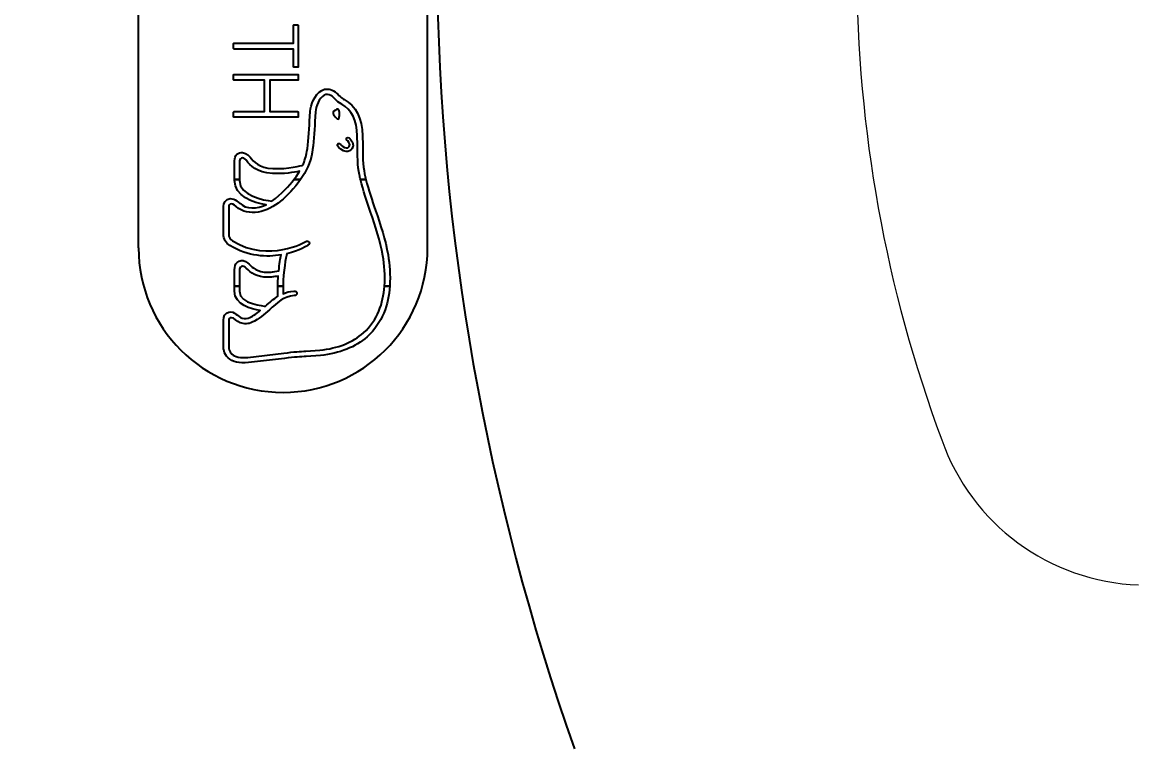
# Model space of a CAD drawing. Extents: x -1507 to 1094, y -378 to 1940.
# Drawn here: x -974 to -896.7, y 1252.3 to 1302.6 of the extents above; entities that cross this region are included whole.
import ezdxf
from ezdxf.lldxf.tags import DXFTag

# ---------------------------------------------------------------- set-up
doc = ezdxf.new("R2010")
doc.units = 0
doc.header["$LTSCALE"] = 3
doc.header["$MEASUREMENT"] = 0
doc.layers.get('0').update_dxf_attribs({"linetype": 'CONTINUOUS'})
doc.layers.get('DEFPOINTS').update_dxf_attribs({"linetype": 'CONTINUOUS'})
doc.layers.add('3', color=3, linetype='CONTINUOUS', lineweight=15)
doc.layers.add('THIN', color=8, linetype='CONTINUOUS')
doc.styles.get("Standard").update_dxf_attribs({"font": 'NanumGothic.ttf'})
tags = doc.linetypes.add('DASHED', pattern=[0.75, 0.5, -0.25]).pattern_tags.tags
tags[6:7] = [DXFTag(74, 4), DXFTag(75, 0), DXFTag(340, '0'), DXFTag(46, 1.0), DXFTag(50, 0.0), DXFTag(44, 0.0), DXFTag(45, 0.0)]
tags[4:5] = [DXFTag(74, 4), DXFTag(75, 0), DXFTag(340, '0'), DXFTag(46, 1.0), DXFTag(50, 0.0), DXFTag(44, 0.0), DXFTag(45, 0.0)]
doc.dimstyles.get("Standard").update_dxf_attribs({"dimtxt": 0.18, "dimasz": 0.18, "dimexe": 0.18, "dimexo": 0.0625, "dimgap": 0.09, "dimtad": 0, "dimtih": 1, "dimtoh": 1, "dimdec": 4, "dimzin": 0, "dimdsep": 46, "dimtxsty": 'Standard', "dimcen": 0.09, "dimadec": 0, "dimazin": 0, "dimtfac": 1, "dimtdec": 4, "dimtofl": 0, "dimtmove": 0, "dimatfit": 3, "dimfxl": 0, "dimtolj": 1, "dimtzin": 0, "dimarcsym": 0})

# ---------------------------------------------------------------- blocks, each defined once
blk = doc.blocks.new('2E12E')
at = {"layer": 'THIN', "color": 2, "linetype": 'DASHED', "ltscale": 3}
for p, q in [((6857.219, 1056.492), (6857.219, 1095.492)), ((6877.219, 1056.492), (6877.219, 1095.492))]:
    blk.add_line(p, q, dxfattribs=at)
blk.add_arc((6867.219, 1056.492), 10, 180, 0, dxfattribs=at)
at = {"layer": 'THIN', "color": 2}
for points, knots in [([(6868.276, 1069.041), (6868.276, 1069.041), (6868.276, 1071.888), (6868.276, 1071.888), (6868.276, 1071.888), (6868.275, 1071.919), (6868.253, 1071.932), (6868.241, 1071.932), (6868.241, 1071.932), (6868.241, 1071.932), (6867.968, 1071.932), (6867.968, 1071.932), (6867.968, 1071.932), (6867.955, 1071.931), (6867.962, 1071.932), (6867.958, 1071.93), (6867.958, 1071.93), (6867.955, 1071.926), (6867.948, 1071.91), (6867.949, 1071.888), (6867.949, 1071.888), (6867.949, 1071.888), (6867.949, 1070.668), (6867.949, 1070.668), (6867.949, 1070.668), (6867.949, 1070.668), (6863.845, 1070.668), (6863.845, 1070.668), (6863.845, 1070.668), (6863.811, 1070.666), (6863.799, 1070.648), (6863.799, 1070.637), (6863.799, 1070.637), (6863.799, 1070.637), (6863.799, 1070.29), (6863.799, 1070.29), (6863.799, 1070.29), (6863.799, 1070.278), (6863.815, 1070.262), (6863.845, 1070.26), (6863.845, 1070.26), (6863.845, 1070.26), (6867.949, 1070.26), (6867.949, 1070.26), (6867.949, 1070.26), (6867.949, 1070.26), (6867.949, 1069.041), (6867.949, 1069.041), (6867.949, 1069.041), (6867.955, 1068.997), (6867.957, 1069.005), (6867.968, 1069.002), (6867.968, 1069.002), (6867.968, 1069.002), (6868.241, 1069.002), (6868.241, 1069.002), (6868.241, 1069.002), (6868.269, 1069.006), (6868.27, 1069.005), (6868.276, 1069.041)], [0, 0, 0, 0, 0.066667, 0.066667, 0.066667, 0.066667, 0.133333, 0.133333, 0.133333, 0.133333, 0.2, 0.2, 0.2, 0.2, 0.266667, 0.266667, 0.266667, 0.266667, 0.333333, 0.333333, 0.333333, 0.333333, 0.4, 0.4, 0.4, 0.4, 0.466667, 0.466667, 0.466667, 0.466667, 0.533333, 0.533333, 0.533333, 0.533333, 0.6, 0.6, 0.6, 0.6, 0.666667, 0.666667, 0.666667, 0.666667, 0.733333, 0.733333, 0.733333, 0.733333, 0.8, 0.8, 0.8, 0.8, 0.866667, 0.866667, 0.866667, 0.866667, 0.933333, 0.933333, 0.933333, 0.933333, 1, 1, 1, 1]), ([(6868.276, 1065.582), (6868.276, 1065.582), (6868.276, 1065.886), (6868.276, 1065.886), (6868.276, 1065.886), (6868.276, 1065.909), (6868.254, 1065.928), (6868.228, 1065.928), (6868.228, 1065.928), (6868.228, 1065.928), (6866.299, 1065.928), (6866.299, 1065.928), (6866.299, 1065.928), (6866.299, 1065.928), (6866.299, 1068.102), (6866.299, 1068.102), (6866.299, 1068.102), (6866.299, 1068.102), (6868.228, 1068.102), (6868.228, 1068.102), (6868.228, 1068.102), (6868.253, 1068.102), (6868.276, 1068.115), (6868.276, 1068.137), (6868.276, 1068.137), (6868.276, 1068.137), (6868.276, 1068.454), (6868.276, 1068.454), (6868.276, 1068.454), (6868.276, 1068.478), (6868.254, 1068.498), (6868.228, 1068.498), (6868.228, 1068.498), (6868.228, 1068.498), (6863.845, 1068.498), (6863.845, 1068.498), (6863.845, 1068.498), (6863.82, 1068.498), (6863.799, 1068.478), (6863.799, 1068.454), (6863.799, 1068.454), (6863.799, 1068.454), (6863.799, 1068.137), (6863.799, 1068.137), (6863.799, 1068.137), (6863.799, 1068.115), (6863.82, 1068.102), (6863.845, 1068.102), (6863.845, 1068.102), (6863.845, 1068.102), (6865.932, 1068.102), (6865.932, 1068.102), (6865.932, 1068.102), (6865.932, 1068.102), (6865.932, 1065.928), (6865.932, 1065.928), (6865.932, 1065.928), (6865.932, 1065.928), (6863.845, 1065.928), (6863.845, 1065.928), (6863.845, 1065.928), (6863.82, 1065.928), (6863.799, 1065.909), (6863.799, 1065.886), (6863.799, 1065.886), (6863.799, 1065.886), (6863.799, 1065.582), (6863.799, 1065.582), (6863.799, 1065.582), (6863.799, 1065.557), (6863.82, 1065.535), (6863.845, 1065.535), (6863.845, 1065.535), (6863.845, 1065.535), (6868.228, 1065.535), (6868.228, 1065.535), (6868.228, 1065.535), (6868.254, 1065.535), (6868.276, 1065.557), (6868.276, 1065.582)], [0, 0, 0, 0, 0.05, 0.05, 0.05, 0.05, 0.1, 0.1, 0.1, 0.1, 0.15, 0.15, 0.15, 0.15, 0.2, 0.2, 0.2, 0.2, 0.25, 0.25, 0.25, 0.25, 0.3, 0.3, 0.3, 0.3, 0.35, 0.35, 0.35, 0.35, 0.4, 0.4, 0.4, 0.4, 0.45, 0.45, 0.45, 0.45, 0.5, 0.5, 0.5, 0.5, 0.55, 0.55, 0.55, 0.55, 0.6, 0.6, 0.6, 0.6, 0.65, 0.65, 0.65, 0.65, 0.7, 0.7, 0.7, 0.7, 0.75, 0.75, 0.75, 0.75, 0.8, 0.8, 0.8, 0.8, 0.85, 0.85, 0.85, 0.85, 0.9, 0.9, 0.9, 0.9, 0.95, 0.95, 0.95, 0.95, 1, 1, 1, 1]), ([(6868.438, 1061.229), (6868.809, 1061.771), (6869.11, 1062.398), (6869.234, 1063.096), (6869.234, 1063.096), (6869.33, 1063.636), (6869.382, 1064.532), (6869.424, 1065.252), (6869.424, 1065.252), (6869.424, 1065.252), (6869.462, 1065.909), (6869.462, 1065.909), (6869.462, 1065.909), (6869.49, 1066.275), (6869.713, 1066.884), (6870.066, 1067.071), (6870.066, 1067.071), (6870.212, 1067.149), (6870.364, 1067.138), (6870.531, 1067.041), (6870.531, 1067.041), (6870.64, 1066.977), (6870.732, 1066.884), (6870.832, 1066.786), (6870.832, 1066.786), (6870.948, 1066.671), (6871.068, 1066.552), (6871.23, 1066.459), (6871.23, 1066.459), (6871.23, 1066.459), (6871.279, 1066.432), (6871.279, 1066.432), (6871.279, 1066.432), (6871.965, 1066.074), (6872.326, 1065.337), (6872.356, 1064.239), (6872.356, 1064.239), (6872.356, 1064.239), (6872.364, 1063.62), (6872.364, 1063.62), (6872.364, 1063.62), (6872.367, 1062.944), (6872.371, 1062.175), (6872.506, 1061.542), (6872.506, 1061.542), (6872.529, 1061.437), (6872.553, 1061.333), (6872.578, 1061.229), (6872.578, 1061.229), (6872.578, 1061.229), (6872.954, 1061.229), (6872.954, 1061.229), (6872.954, 1061.229), (6872.922, 1061.359), (6872.891, 1061.489), (6872.864, 1061.619), (6872.864, 1061.619), (6872.736, 1062.216), (6872.732, 1062.963), (6872.729, 1063.622), (6872.729, 1063.622), (6872.729, 1063.622), (6872.72, 1064.251), (6872.72, 1064.251), (6872.72, 1064.251), (6872.69, 1065.491), (6872.261, 1066.335), (6871.447, 1066.759), (6871.447, 1066.759), (6871.447, 1066.759), (6871.412, 1066.778), (6871.412, 1066.778), (6871.412, 1066.778), (6871.291, 1066.847), (6871.191, 1066.946), (6871.088, 1067.049), (6871.088, 1067.049), (6870.977, 1067.158), (6870.863, 1067.272), (6870.715, 1067.358), (6870.715, 1067.358), (6870.438, 1067.521), (6870.155, 1067.533), (6869.896, 1067.396), (6869.896, 1067.396), (6869.4, 1067.132), (6869.132, 1066.383), (6869.1, 1065.934), (6869.1, 1065.934), (6869.1, 1065.934), (6869.058, 1065.274), (6869.058, 1065.274), (6869.058, 1065.274), (6869.018, 1064.563), (6868.967, 1063.68), (6868.874, 1063.16), (6868.874, 1063.16), (6868.815, 1062.825), (6868.709, 1062.508), (6868.574, 1062.209), (6868.574, 1062.209), (6868.545, 1062.199), (6867.575, 1061.933), (6866.508, 1061.986), (6866.508, 1061.986), (6865.535, 1062.035), (6865.196, 1062.458), (6864.949, 1062.768), (6864.949, 1062.768), (6864.947, 1062.771), (6864.711, 1063.074), (6864.423, 1063.094), (6864.423, 1063.094), (6864.267, 1063.107), (6864.126, 1063.063), (6864.028, 1062.971), (6864.028, 1062.971), (6863.918, 1062.868), (6863.863, 1062.713), (6863.863, 1062.513), (6863.863, 1062.513), (6863.863, 1062.513), (6863.863, 1061.229), (6863.863, 1061.229), (6863.863, 1061.229), (6863.863, 1061.229), (6864.207, 1061.229), (6864.207, 1061.229), (6864.207, 1061.229), (6864.207, 1061.229), (6864.207, 1062.513), (6864.207, 1062.513), (6864.207, 1062.513), (6864.207, 1062.617), (6864.292, 1062.729), (6864.419, 1062.729), (6864.419, 1062.729), (6864.547, 1062.729), (6864.676, 1062.558), (6864.683, 1062.55), (6864.683, 1062.55), (6864.953, 1062.21), (6865.363, 1061.698), (6866.491, 1061.64), (6866.491, 1061.64), (6867.261, 1061.602), (6867.97, 1061.72), (6868.36, 1061.801), (6868.36, 1061.801), (6868.36, 1061.801), (6868.226, 1061.567), (6867.969, 1061.229), (6867.969, 1061.229), (6867.969, 1061.229), (6868.438, 1061.229), (6868.438, 1061.229)], [0, 0, 0, 0, 0.025641, 0.025641, 0.025641, 0.025641, 0.051282, 0.051282, 0.051282, 0.051282, 0.076923, 0.076923, 0.076923, 0.076923, 0.102564, 0.102564, 0.102564, 0.102564, 0.128205, 0.128205, 0.128205, 0.128205, 0.153846, 0.153846, 0.153846, 0.153846, 0.179487, 0.179487, 0.179487, 0.179487, 0.205128, 0.205128, 0.205128, 0.205128, 0.230769, 0.230769, 0.230769, 0.230769, 0.25641, 0.25641, 0.25641, 0.25641, 0.282051, 0.282051, 0.282051, 0.282051, 0.307692, 0.307692, 0.307692, 0.307692, 0.333333, 0.333333, 0.333333, 0.333333, 0.358974, 0.358974, 0.358974, 0.358974, 0.384615, 0.384615, 0.384615, 0.384615, 0.410256, 0.410256, 0.410256, 0.410256, 0.435897, 0.435897, 0.435897, 0.435897, 0.461538, 0.461538, 0.461538, 0.461538, 0.487179, 0.487179, 0.487179, 0.487179, 0.512821, 0.512821, 0.512821, 0.512821, 0.538462, 0.538462, 0.538462, 0.538462, 0.564103, 0.564103, 0.564103, 0.564103, 0.589744, 0.589744, 0.589744, 0.589744, 0.615385, 0.615385, 0.615385, 0.615385, 0.641026, 0.641026, 0.641026, 0.641026, 0.666667, 0.666667, 0.666667, 0.666667, 0.692308, 0.692308, 0.692308, 0.692308, 0.717949, 0.717949, 0.717949, 0.717949, 0.74359, 0.74359, 0.74359, 0.74359, 0.769231, 0.769231, 0.769231, 0.769231, 0.794872, 0.794872, 0.794872, 0.794872, 0.820513, 0.820513, 0.820513, 0.820513, 0.846154, 0.846154, 0.846154, 0.846154, 0.871795, 0.871795, 0.871795, 0.871795, 0.897436, 0.897436, 0.897436, 0.897436, 0.923077, 0.923077, 0.923077, 0.923077, 0.948718, 0.948718, 0.948718, 0.948718, 0.974359, 0.974359, 0.974359, 0.974359, 1, 1, 1, 1]), ([(6871.076, 1066.041), (6871.076, 1066.041), (6871.202, 1065.762), (6871.068, 1065.418), (6871.068, 1065.418), (6871.068, 1065.418), (6871.05, 1065.376), (6870.973, 1065.432), (6870.973, 1065.432), (6870.748, 1065.599), (6870.698, 1065.764), (6870.698, 1065.764), (6870.698, 1065.764), (6870.698, 1065.764), (6870.655, 1065.884), (6870.736, 1065.952), (6870.736, 1065.952), (6870.898, 1066.088), (6870.991, 1066.092), (6870.991, 1066.092), (6870.991, 1066.092), (6870.991, 1066.092), (6871.059, 1066.106), (6871.076, 1066.041)], [0, 0, 0, 0, 0.166667, 0.166667, 0.166667, 0.166667, 0.333333, 0.333333, 0.333333, 0.333333, 0.5, 0.5, 0.5, 0.5, 0.666667, 0.666667, 0.666667, 0.666667, 0.833333, 0.833333, 0.833333, 0.833333, 1, 1, 1, 1]), ([(6871.785, 1064.112), (6871.739, 1064.154), (6871.663, 1064.157), (6871.624, 1064.112), (6871.624, 1064.112), (6871.584, 1064.068), (6871.595, 1063.993), (6871.641, 1063.952), (6871.641, 1063.952), (6871.663, 1063.931), (6871.934, 1063.702), (6871.795, 1063.505), (6871.795, 1063.505), (6871.744, 1063.434), (6871.671, 1063.404), (6871.577, 1063.414), (6871.577, 1063.414), (6871.424, 1063.432), (6871.25, 1063.564), (6871.193, 1063.654), (6871.193, 1063.654), (6871.161, 1063.707), (6871.094, 1063.741), (6871.04, 1063.716), (6871.04, 1063.716), (6870.985, 1063.693), (6870.968, 1063.623), (6870.996, 1063.568), (6870.996, 1063.568), (6871.073, 1063.403), (6871.337, 1063.195), (6871.583, 1063.167), (6871.583, 1063.167), (6871.754, 1063.148), (6871.894, 1063.225), (6871.989, 1063.361), (6871.989, 1063.361), (6872.197, 1063.655), (6871.917, 1063.989), (6871.785, 1064.112)], [0, 0, 0, 0, 0.1, 0.1, 0.1, 0.1, 0.2, 0.2, 0.2, 0.2, 0.3, 0.3, 0.3, 0.3, 0.4, 0.4, 0.4, 0.4, 0.5, 0.5, 0.5, 0.5, 0.6, 0.6, 0.6, 0.6, 0.7, 0.7, 0.7, 0.7, 0.8, 0.8, 0.8, 0.8, 0.9, 0.9, 0.9, 0.9, 1, 1, 1, 1]), ([(6867.217, 1053.843), (6867.234, 1054.89), (6867.423, 1055.841), (6867.476, 1056.093), (6867.476, 1056.093), (6868.36, 1056.31), (6868.934, 1056.666), (6868.946, 1056.674), (6868.946, 1056.674), (6869.033, 1056.726), (6869.063, 1056.82), (6869.02, 1056.891), (6869.02, 1056.891), (6868.976, 1056.963), (6868.872, 1056.979), (6868.786, 1056.927), (6868.786, 1056.927), (6868.76, 1056.912), (6866.265, 1055.444), (6863.729, 1056.973), (6863.729, 1056.973), (6863.546, 1057.082), (6863.461, 1057.234), (6863.461, 1057.447), (6863.461, 1057.447), (6863.461, 1057.447), (6863.461, 1059.352), (6863.461, 1059.352), (6863.461, 1059.352), (6863.461, 1059.431), (6863.515, 1059.548), (6863.645, 1059.548), (6863.645, 1059.548), (6863.776, 1059.548), (6863.975, 1059.361), (6863.975, 1059.361), (6863.975, 1059.361), (6864.829, 1058.595), (6866.165, 1058.984), (6867.046, 1059.723), (6867.046, 1059.723), (6867.499, 1060.103), (6868.014, 1060.612), (6868.438, 1061.229), (6868.438, 1061.229), (6868.438, 1061.229), (6867.969, 1061.229), (6867.969, 1061.229), (6867.969, 1061.229), (6867.646, 1060.805), (6867.13, 1060.217), (6866.444, 1059.729), (6866.444, 1059.729), (6865.923, 1059.793), (6864.207, 1060.09), (6864.207, 1061.168), (6864.207, 1061.168), (6864.207, 1061.168), (6864.207, 1061.229), (6864.207, 1061.229), (6864.207, 1061.229), (6864.207, 1061.229), (6863.863, 1061.229), (6863.863, 1061.229), (6863.863, 1061.229), (6863.863, 1061.229), (6863.863, 1061.168), (6863.863, 1061.168), (6863.863, 1061.168), (6863.863, 1060.068), (6865.149, 1059.598), (6866.047, 1059.483), (6866.047, 1059.483), (6865.405, 1059.162), (6864.679, 1059.167), (6864.218, 1059.579), (6864.218, 1059.579), (6864.218, 1059.579), (6863.886, 1059.938), (6863.565, 1059.902), (6863.565, 1059.902), (6863.23, 1059.862), (6863.096, 1059.582), (6863.096, 1059.358), (6863.096, 1059.358), (6863.096, 1059.358), (6863.096, 1057.447), (6863.096, 1057.447), (6863.096, 1057.447), (6863.096, 1057.105), (6863.25, 1056.832), (6863.541, 1056.658), (6863.541, 1056.658), (6864.83, 1055.881), (6866.101, 1055.838), (6867.086, 1056.01), (6867.086, 1056.01), (6867.04, 1055.776), (6866.971, 1055.379), (6866.919, 1054.903), (6866.919, 1054.903), (6866.781, 1054.879), (6866.482, 1054.827), (6866.481, 1054.827), (6866.481, 1054.827), (6866.369, 1054.815), (6866.265, 1054.809), (6866.169, 1054.809), (6866.169, 1054.809), (6865.423, 1054.809), (6865.104, 1055.141), (6864.924, 1055.331), (6864.924, 1055.331), (6864.921, 1055.334), (6864.666, 1055.584), (6864.451, 1055.61), (6864.451, 1055.61), (6864.451, 1055.61), (6864.231, 1055.667), (6864.035, 1055.478), (6864.035, 1055.478), (6863.922, 1055.37), (6863.863, 1055.203), (6863.863, 1054.974), (6863.863, 1054.974), (6863.863, 1054.974), (6863.863, 1053.843), (6863.863, 1053.843), (6863.863, 1053.843), (6863.863, 1053.843), (6864.207, 1053.843), (6864.207, 1053.843), (6864.207, 1053.843), (6864.207, 1053.843), (6864.207, 1055.017), (6864.207, 1055.017), (6864.207, 1055.017), (6864.207, 1055.135), (6864.3, 1055.227), (6864.419, 1055.227), (6864.419, 1055.227), (6864.533, 1055.227), (6864.67, 1055.096), (6864.675, 1055.091), (6864.675, 1055.091), (6864.979, 1054.773), (6865.392, 1054.462), (6866.161, 1054.462), (6866.161, 1054.462), (6866.272, 1054.462), (6866.39, 1054.468), (6866.518, 1054.481), (6866.518, 1054.481), (6866.518, 1054.481), (6866.742, 1054.52), (6866.889, 1054.542), (6866.889, 1054.542), (6866.874, 1054.329), (6866.861, 1054.088), (6866.856, 1053.843), (6866.856, 1053.843), (6866.856, 1053.843), (6867.217, 1053.843), (6867.217, 1053.843)], [0, 0, 0, 0, 0.02439, 0.02439, 0.02439, 0.02439, 0.04878, 0.04878, 0.04878, 0.04878, 0.073171, 0.073171, 0.073171, 0.073171, 0.097561, 0.097561, 0.097561, 0.097561, 0.121951, 0.121951, 0.121951, 0.121951, 0.146341, 0.146341, 0.146341, 0.146341, 0.170732, 0.170732, 0.170732, 0.170732, 0.195122, 0.195122, 0.195122, 0.195122, 0.219512, 0.219512, 0.219512, 0.219512, 0.243902, 0.243902, 0.243902, 0.243902, 0.268293, 0.268293, 0.268293, 0.268293, 0.292683, 0.292683, 0.292683, 0.292683, 0.317073, 0.317073, 0.317073, 0.317073, 0.341463, 0.341463, 0.341463, 0.341463, 0.365854, 0.365854, 0.365854, 0.365854, 0.390244, 0.390244, 0.390244, 0.390244, 0.414634, 0.414634, 0.414634, 0.414634, 0.439024, 0.439024, 0.439024, 0.439024, 0.463415, 0.463415, 0.463415, 0.463415, 0.487805, 0.487805, 0.487805, 0.487805, 0.512195, 0.512195, 0.512195, 0.512195, 0.536585, 0.536585, 0.536585, 0.536585, 0.560976, 0.560976, 0.560976, 0.560976, 0.585366, 0.585366, 0.585366, 0.585366, 0.609756, 0.609756, 0.609756, 0.609756, 0.634146, 0.634146, 0.634146, 0.634146, 0.658537, 0.658537, 0.658537, 0.658537, 0.682927, 0.682927, 0.682927, 0.682927, 0.707317, 0.707317, 0.707317, 0.707317, 0.731707, 0.731707, 0.731707, 0.731707, 0.756098, 0.756098, 0.756098, 0.756098, 0.780488, 0.780488, 0.780488, 0.780488, 0.804878, 0.804878, 0.804878, 0.804878, 0.829268, 0.829268, 0.829268, 0.829268, 0.853659, 0.853659, 0.853659, 0.853659, 0.878049, 0.878049, 0.878049, 0.878049, 0.902439, 0.902439, 0.902439, 0.902439, 0.926829, 0.926829, 0.926829, 0.926829, 0.95122, 0.95122, 0.95122, 0.95122, 0.97561, 0.97561, 0.97561, 0.97561, 1, 1, 1, 1]), ([(6872.578, 1061.229), (6872.765, 1060.456), (6873.023, 1059.698), (6873.275, 1058.961), (6873.275, 1058.961), (6873.609, 1057.985), (6873.954, 1056.977), (6874.123, 1055.945), (6874.123, 1055.945), (6874.229, 1055.308), (6874.292, 1054.58), (6874.237, 1053.843), (6874.237, 1053.843), (6874.237, 1053.843), (6874.604, 1053.843), (6874.604, 1053.843), (6874.604, 1053.843), (6874.657, 1054.603), (6874.592, 1055.351), (6874.485, 1056.006), (6874.485, 1056.006), (6874.309, 1057.067), (6873.959, 1058.091), (6873.621, 1059.081), (6873.621, 1059.081), (6873.381, 1059.781), (6873.135, 1060.501), (6872.954, 1061.229), (6872.954, 1061.229), (6872.954, 1061.229), (6872.578, 1061.229), (6872.578, 1061.229)], [0, 0, 0, 0, 0.125, 0.125, 0.125, 0.125, 0.25, 0.25, 0.25, 0.25, 0.375, 0.375, 0.375, 0.375, 0.5, 0.5, 0.5, 0.5, 0.625, 0.625, 0.625, 0.625, 0.75, 0.75, 0.75, 0.75, 0.875, 0.875, 0.875, 0.875, 1, 1, 1, 1]), ([(6863.672, 1049.142), (6863.464, 1049.33), (6863.461, 1049.566), (6863.461, 1049.578), (6863.461, 1049.578), (6863.461, 1049.578), (6863.461, 1051.455), (6863.461, 1051.455), (6863.461, 1051.455), (6863.461, 1051.57), (6863.508, 1051.661), (6863.643, 1051.661), (6863.643, 1051.661), (6863.839, 1051.66), (6864, 1051.405), (6864.255, 1051.311), (6864.255, 1051.311), (6864.524, 1051.213), (6864.819, 1051.218), (6865.081, 1051.341), (6865.081, 1051.341), (6865.551, 1051.563), (6865.924, 1051.895), (6866.283, 1052.216), (6866.283, 1052.216), (6866.794, 1052.671), (6867.285, 1053.16), (6867.987, 1053.196), (6867.987, 1053.196), (6868.087, 1053.202), (6868.186, 1053.243), (6868.181, 1053.344), (6868.181, 1053.344), (6868.176, 1053.447), (6868.087, 1053.514), (6867.958, 1053.506), (6867.958, 1053.506), (6867.687, 1053.487), (6867.446, 1053.42), (6867.223, 1053.324), (6867.223, 1053.324), (6867.216, 1053.498), (6867.214, 1053.672), (6867.217, 1053.843), (6867.217, 1053.843), (6867.217, 1053.843), (6866.856, 1053.843), (6866.856, 1053.843), (6866.856, 1053.843), (6866.851, 1053.606), (6866.854, 1053.365), (6866.869, 1053.141), (6866.869, 1053.141), (6866.596, 1052.973), (6866.258, 1052.687), (6866.001, 1052.46), (6866.001, 1052.46), (6866.001, 1052.461), (6866.002, 1052.463), (6866.003, 1052.463), (6866.003, 1052.463), (6865.982, 1052.465), (6864.207, 1052.581), (6864.207, 1053.486), (6864.207, 1053.486), (6864.207, 1053.486), (6864.207, 1053.843), (6864.207, 1053.843), (6864.207, 1053.843), (6864.207, 1053.843), (6863.863, 1053.843), (6863.863, 1053.843), (6863.863, 1053.843), (6863.863, 1053.843), (6863.863, 1053.486), (6863.863, 1053.486), (6863.863, 1053.486), (6863.863, 1052.539), (6865.038, 1052.245), (6865.64, 1052.15), (6865.64, 1052.15), (6865.428, 1051.98), (6865.169, 1051.79), (6864.924, 1051.675), (6864.924, 1051.675), (6864.758, 1051.595), (6864.571, 1051.581), (6864.394, 1051.636), (6864.394, 1051.636), (6864.079, 1051.732), (6863.854, 1052.134), (6863.477, 1052.051), (6863.477, 1052.051), (6863.186, 1051.987), (6863.096, 1051.74), (6863.096, 1051.491), (6863.096, 1051.491), (6863.096, 1051.491), (6863.096, 1049.579), (6863.096, 1049.579), (6863.096, 1049.579), (6863.096, 1049.566), (6863.092, 1049.179), (6863.419, 1048.877), (6863.419, 1048.877), (6863.726, 1048.593), (6864.184, 1048.484), (6864.822, 1048.55), (6864.822, 1048.55), (6864.822, 1048.55), (6867.32, 1048.837), (6867.32, 1048.837), (6867.32, 1048.837), (6868.042, 1048.939), (6868.434, 1048.956), (6868.816, 1048.972), (6868.816, 1048.972), (6868.816, 1048.972), (6869.803, 1049.043), (6869.803, 1049.043), (6869.803, 1049.043), (6871.148, 1049.191), (6872.234, 1049.628), (6873.03, 1050.337), (6873.03, 1050.337), (6874.105, 1051.293), (6874.516, 1052.584), (6874.604, 1053.843), (6874.604, 1053.843), (6874.604, 1053.843), (6874.237, 1053.843), (6874.237, 1053.843), (6874.237, 1053.843), (6874.15, 1052.674), (6873.767, 1051.485), (6872.787, 1050.613), (6872.787, 1050.613), (6872.048, 1049.954), (6871.031, 1049.55), (6869.764, 1049.409), (6869.764, 1049.409), (6869.764, 1049.409), (6868.8, 1049.34), (6868.8, 1049.34), (6868.8, 1049.34), (6868.411, 1049.323), (6868.009, 1049.305), (6867.27, 1049.203), (6867.27, 1049.203), (6867.27, 1049.203), (6864.784, 1048.916), (6864.784, 1048.916), (6864.784, 1048.916), (6864.267, 1048.862), (6863.895, 1048.94), (6863.672, 1049.142)], [0, 0, 0, 0, 0.025641, 0.025641, 0.025641, 0.025641, 0.051282, 0.051282, 0.051282, 0.051282, 0.076923, 0.076923, 0.076923, 0.076923, 0.102564, 0.102564, 0.102564, 0.102564, 0.128205, 0.128205, 0.128205, 0.128205, 0.153846, 0.153846, 0.153846, 0.153846, 0.179487, 0.179487, 0.179487, 0.179487, 0.205128, 0.205128, 0.205128, 0.205128, 0.230769, 0.230769, 0.230769, 0.230769, 0.25641, 0.25641, 0.25641, 0.25641, 0.282051, 0.282051, 0.282051, 0.282051, 0.307692, 0.307692, 0.307692, 0.307692, 0.333333, 0.333333, 0.333333, 0.333333, 0.358974, 0.358974, 0.358974, 0.358974, 0.384615, 0.384615, 0.384615, 0.384615, 0.410256, 0.410256, 0.410256, 0.410256, 0.435897, 0.435897, 0.435897, 0.435897, 0.461538, 0.461538, 0.461538, 0.461538, 0.487179, 0.487179, 0.487179, 0.487179, 0.512821, 0.512821, 0.512821, 0.512821, 0.538462, 0.538462, 0.538462, 0.538462, 0.564103, 0.564103, 0.564103, 0.564103, 0.589744, 0.589744, 0.589744, 0.589744, 0.615385, 0.615385, 0.615385, 0.615385, 0.641026, 0.641026, 0.641026, 0.641026, 0.666667, 0.666667, 0.666667, 0.666667, 0.692308, 0.692308, 0.692308, 0.692308, 0.717949, 0.717949, 0.717949, 0.717949, 0.74359, 0.74359, 0.74359, 0.74359, 0.769231, 0.769231, 0.769231, 0.769231, 0.794872, 0.794872, 0.794872, 0.794872, 0.820513, 0.820513, 0.820513, 0.820513, 0.846154, 0.846154, 0.846154, 0.846154, 0.871795, 0.871795, 0.871795, 0.871795, 0.897436, 0.897436, 0.897436, 0.897436, 0.923077, 0.923077, 0.923077, 0.923077, 0.948718, 0.948718, 0.948718, 0.948718, 0.974359, 0.974359, 0.974359, 0.974359, 1, 1, 1, 1])]:
    blk.add_open_spline(points, degree=3, knots=knots, dxfattribs=at)
blk = doc.blocks.new('*D28')
at = {"color": 3, "lineweight": -2}
for p, q in [((-1060.77, 1506.23), (-414.56, 1506.23)), ((-1060.77, 1106.432), (-414.56, 1106.432))]:
    blk.add_line(p, q, dxfattribs=at)
at = {"color": 3, "linetype": 'Continuous', "lineweight": 0}
for p, q in [((-415.36, 1486.23), (-415.36, 1332.554)), ((-415.36, 1126.432), (-415.36, 1280.108))]:
    blk.add_line(p, q, dxfattribs=at)
at = {"color": 3}
for points in [[(-418.693, 1486.23), (-412.027, 1486.23), (-415.36, 1506.23)], [(-418.693, 1126.432), (-412.027, 1126.432), (-415.36, 1106.432)]]:
    blk.add_solid(points, dxfattribs=at)
at = {"layer": 'DEFPOINTS', "color": 0}
for p in [(-1061.77, 1506.23), (-1061.77, 1106.432), (-415.36, 1106.432)]:
    blk.add_point(p, dxfattribs=at)
at = {"color": 2, "insert": (-415.36, 1306.331), "char_height": 30, "attachment_point": 5}
blk.add_mtext('\\A1;400', dxfattribs=at)

msp = doc.modelspace()

# ---------------------------------------------------------------- linework, layer by layer
at = {"color": 7}
msp.add_ellipse((-792.79, 1305.325), major_axis=(-27.651, 157.012), ratio=0.95519, start_param=1.397737, end_param=1.743856, dxfattribs=at)
at = {"layer": '3', "color": 7, "linetype": 'Continuous', "lineweight": 0}
for centre, radius, start, end in [((-822.586, 1306.302), 93.635, 180.00889, 200.40985), ((-896.183, 1278.597), 15, 199.26254, 267.95382)]:
    msp.add_arc(centre, radius, start, end, dxfattribs=at)

# ---------------------------------------------------------------- block references
msp.add_blockref('2E12E', (-7823.15, 230.445))

# ---------------------------------------------------------------- dimensions: what is measured, and where the dimension line sits
dim = msp.add_linear_dim(base=(-415.36, 1106.432), p1=(-1061.77, 1506.23), p2=(-1061.77, 1106.432), angle=90, dimstyle='Standard', override={"dimtxt": 30, "dimasz": 20, "dimexe": 0.8, "dimexo": 1, "dimgap": 10, "dimtad": 1, "dimdec": 0, "dimzin": 8, "dimclrd": 3, "dimclre": 3, "dimclrt": 2, "dimazin": 2, "dimtdec": 0, "dimtix": 1, "dimtofl": 1, "dimlwd": 0, "dimarcsym": 1})
dim.commit()
dim.dimension.update_dxf_attribs({"geometry": '*D28', "text_midpoint": (-415.36, 1306.331)})

doc.saveas('drawing.dxf')
